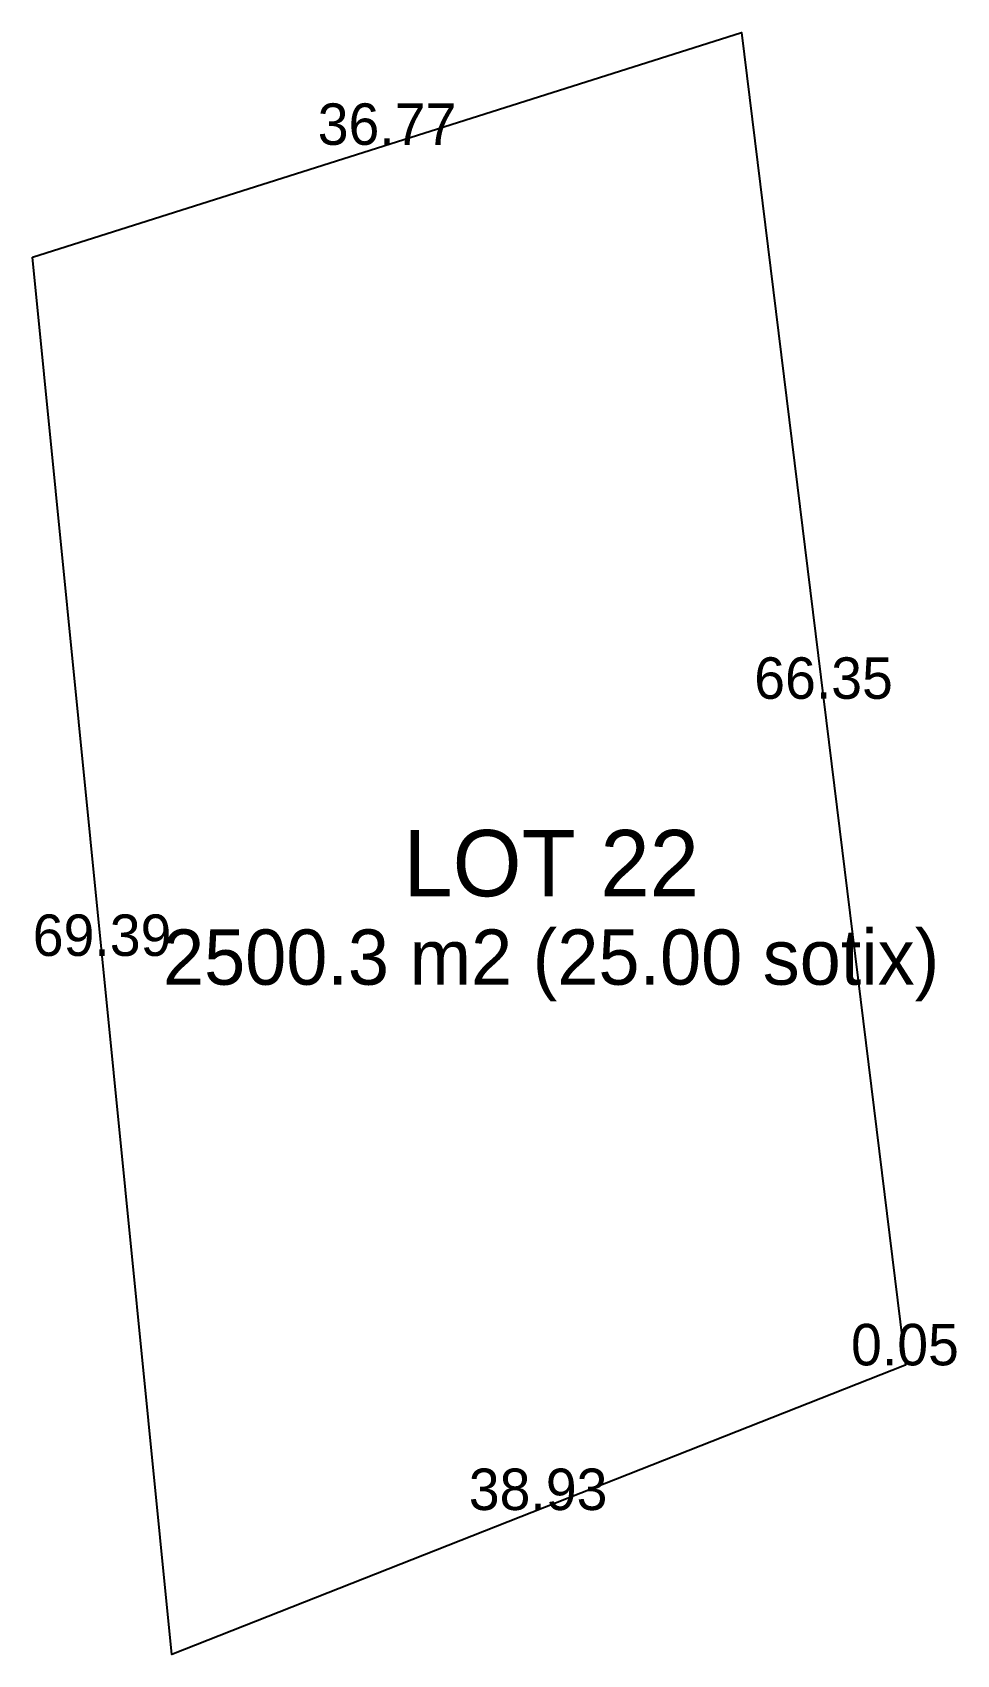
# Model space of a CAD drawing. Header units: metres. Extents: x -25.6 to 20, y -35.6 to 44.6.
import ezdxf
from ezdxf.enums import TextEntityAlignment as Align

# ---------------------------------------------------------------- set-up
doc = ezdxf.new("R2010")
doc.units = ezdxf.units.M

msp = doc.modelspace()

# ---------------------------------------------------------------- linework, layer by layer
at = {"layer": 'LOTS'}
msp.add_lwpolyline([(-25.6383, 33.4877), (9.4156, 44.5968), (17.5112, -21.2557), (17.4658, -21.2736), (-18.7543, -35.5552)], close=True, dxfattribs=at)

# ---------------------------------------------------------------- texts
at = {"layer": 'DIMS'}
for s, p in [('36.77', (-8.1114, 39.0423)), ('66.35', (13.4634, 11.6706)), ('69.39', (-22.1963, -1.0338)), ('0.05', (17.4885, -21.2647)), ('38.93', (-0.6442, -28.4144))]:
    msp.add_text(s, height=2.048, dxfattribs=at).set_placement(p, align=Align.CENTER)
at = {"layer": 'LABELS'}
for s, height, p in [('LOT 22', 3.277, (0, 1.9116)), ('2500.3 m2 (25.00 sotix)', 2.731, (0, -2.4578))]:
    msp.add_text(s, height=height, dxfattribs=at).set_placement(p, align=Align.CENTER)

doc.saveas('drawing.dxf')
